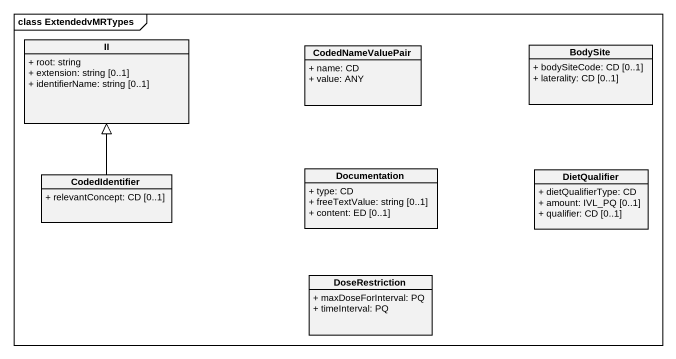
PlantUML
@startuml
mainframe class ExtendedvMRTypes
hide circle
hide empty members
skinparam classAttributeIconSize 0
class II {
  + root: string
  + extension: string [0..1]
  + identifierName: string [0..1]
}
class CodedNameValuePair {
  + name: CD
  + value: ANY
}
class BodySite {
  + bodySiteCode: CD [0..1]
  + laterality: CD [0..1]
}
class CodedIdentifier {
  + relevantConcept: CD [0..1]
}
class Documentation {
  + type: CD
  + freeTextValue: string [0..1]
  + content: ED [0..1]
}
class DietQualifier {
  + dietQualifierType: CD
  + amount: IVL_PQ [0..1]
  + qualifier: CD [0..1]
}
class DoseRestriction {
  + maxDoseForInterval: PQ
  + timeInterval: PQ
}
CodedIdentifier -up-|> II
@enduml
